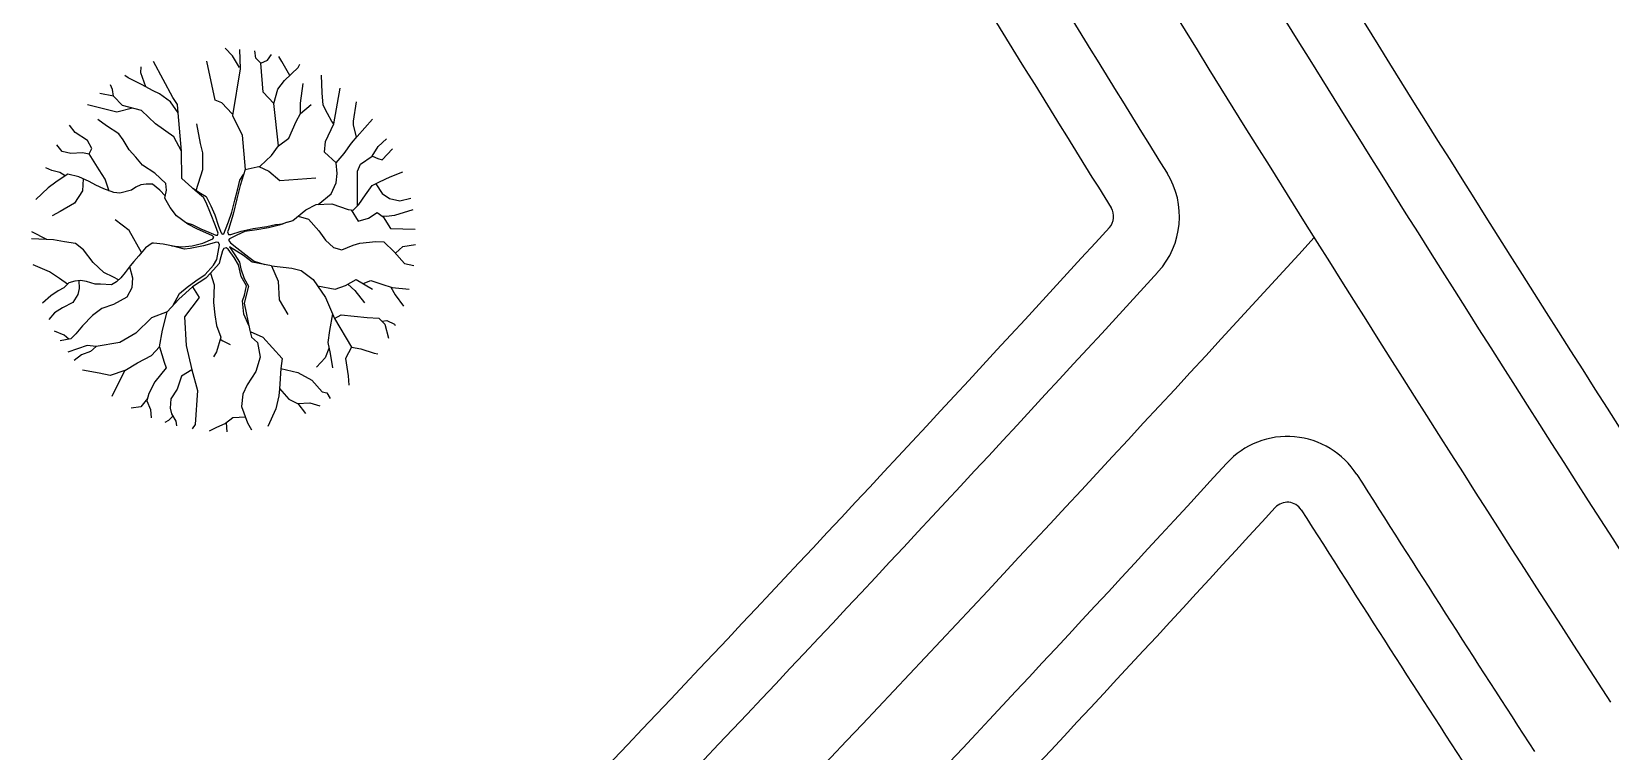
# Model space of a CAD drawing. Extents: x 99089 to 101049, y 99298 to 100905.
# Drawn here: x 99943.7 to 100135.6, y 100290.6 to 100378.2 of the extents above; entities that cross this region are included whole.
import ezdxf

# ---------------------------------------------------------------- set-up
doc = ezdxf.new("R2010")
doc.units = 0
for name, color, linetype in [('Survey Exist Alignments', 7, 'Continuous'), ('Survey Exist Pavement', 7, 'Continuous'), ('Survey Exist Surface', 7, 'Continuous'), ('Survey Exist Trees', 7, 'Continuous')]:
    doc.layers.add(name, color=color, linetype=linetype)

msp = doc.modelspace()

# ---------------------------------------------------------------- linework, layer by layer
at = {"layer": 'Survey Exist Alignments'}
for centre, radius, start, end in [((104194.04, 102921.52), 4833.33, 210.79815, 212.89409), ((96176.99, 103936.29), 5312.81, 315.66775, 317.58945)]:
    msp.add_arc(centre, radius, start, end, dxfattribs=at)
at = {"layer": 'Survey Exist Pavement'}
for centre, radius, start, end in [((104194.04, 102921.52), 4822.33, 210.79815, 212.89409), ((104194.04, 102921.52), 4844.33, 210.79815, 211.90852), ((100073.24, 100355.69), 10, 317.5432, 31.9085), ((96430.98, 103688.15), 4946.74, 315.66775, 317.54325), ((100096.35, 100318.93), 10, 32.4211, 137.4992), ((96603.05, 103520.05), 4728.18, 315.66775, 317.4992), ((104194.04, 102921.52), 4844.33, 212.42106, 212.89409)]:
    msp.add_arc(centre, radius, start, end, dxfattribs=at)
at = {"layer": 'Survey Exist Surface'}
for centre, radius, start, end in [((104194.04, 102921.52), 4814.33, 210.79815, 212.89409), ((104194.04, 102921.52), 4852.33, 210.79815, 211.90852), ((100073.24, 100355.69), 2, 317.5432, 31.9085), ((96430.98, 103688.15), 4938.74, 315.66775, 317.54325), ((96603.05, 103520.05), 4736.18, 315.66775, 317.4992), ((100096.35, 100318.93), 2, 32.4211, 137.4992), ((104194.04, 102921.52), 4852.33, 212.42106, 212.89409)]:
    msp.add_arc(centre, radius, start, end, dxfattribs=at)
at = {"layer": 'Survey Exist Trees'}
for points in [[(99968.98, 100373.81), (99968.15, 100375.23), (99967.26, 100376.16)], [(99968.99, 100376.01), (99969.08, 100373.67), (99968.15, 100367.96), (99969.31, 100365.59), (99969.67, 100361.42), (99971.5, 100361.81), (99972.89, 100363.09), (99973.72, 100364.28), (99973.15, 100369.44), (99971.87, 100370.82), (99971.58, 100374.33), (99970.97, 100374.93), (99970.85, 100375.84)], [(99971.58, 100374.33), (99972.38, 100374.71), (99972.9, 100375.41)], [(99975.13, 100372.85), (99974.12, 100374.55), (99973.79, 100375.16)], [(99957.62, 100371.45), (99957.02, 100373.15), (99957.03, 100373.89)], [(99961.99, 100360.3), (99961.93, 100363.65), (99961.55, 100368.29), (99961.47, 100369.3), (99960.88, 100370.18), (99958.55, 100374.55)], [(99968.09, 100368.18), (99966.86, 100369.51), (99966.02, 100369.84), (99965.01, 100374.59)], [(99973.15, 100369.43), (99973.66, 100371.19), (99974.48, 100372.23), (99976.13, 100373.8), (99976.33, 100374.23)], [(99953.66, 100370.31), (99953.56, 100371.14), (99953.32, 100371.69)], [(99961.55, 100368.29), (99960.6, 100369.63), (99959.26, 100370.6), (99958.51, 100370.98), (99957.09, 100371.73), (99955.45, 100372.55), (99955.04, 100372.83)], [(99976.42, 100368.2), (99976.42, 100369.47), (99976.72, 100371.86)], [(99978.54, 100357.16), (99980.13, 100358.44), (99980.73, 100359.79), (99980.87, 100360.91), (99980.73, 100362.22), (99979.32, 100363.53), (99979.44, 100364.83), (99980.47, 100366.94), (99981.23, 100371.29)], [(99980.47, 100366.94), (99980.22, 100367.23), (99979.7, 100368.2), (99979.18, 100369.24), (99979.03, 100370.74), (99978.95, 100372.89)], [(99961.93, 100363.65), (99961.03, 100365.38), (99958.8, 100366.95), (99957.09, 100368.59), (99954.77, 100369.19), (99953.66, 100370.31), (99952.01, 100370.66)], [(99983.22, 100365.37), (99982.83, 100366.78), (99982.83, 100367.3), (99983.23, 100369.63)], [(99955.98, 100368.88), (99954.1, 100368.37), (99952.61, 100368.74), (99950.51, 100369.28)], [(99961.34, 100355.79), (99961.34, 100355.79), (99960.57, 100356.79), (99959.9, 100357.91), (99960.12, 100358.88), (99960.05, 100359.7), (99958.71, 100360.97), (99957.22, 100361.95), (99956.4, 100362.92), (99955.58, 100363.81), (99954.84, 100365.01), (99954.32, 100365.76), (99952.83, 100366.73), (99951.78, 100367.48)], [(99973.72, 100364.3), (99974.99, 100365.22), (99975.89, 100367.23), (99976.42, 100368.2), (99977.69, 100369.32)], [(99980.73, 100362.23), (99981.7, 100363.34), (99982.6, 100364.61), (99983.28, 100365.43), (99985.17, 100367.52)], [(99953.17, 100358.79), (99952.66, 100360.23), (99951.92, 100361.35), (99950.73, 100363.3), (99951.03, 100363.97), (99950.51, 100364.94), (99949.02, 100365.91), (99948.35, 100366.78)], [(99963.73, 100358.87), (99964.53, 100361.42), (99964.54, 100363.43), (99964.24, 100364.55), (99963.8, 100366.94)], [(99950.74, 100363.28), (99949.91, 100363.45), (99948.49, 100363.37), (99947.45, 100363.6), (99946.8, 100364.41)], [(99983.33, 100357), (99983.34, 100361.22), (99983.69, 100362.07), (99985.13, 100363.04), (99985.86, 100364.21), (99986.87, 100365.13)], [(99985.14, 100363.04), (99985.81, 100362.74), (99986.33, 100362.59), (99987.57, 100363.92)], [(99971.33, 100361.77), (99972.56, 100361.19), (99973.88, 100360.05), (99978.29, 100360.39)], [(99959.96, 100358.2), (99959.3, 100358.88), (99958.41, 100359.63), (99957.66, 100359.63), (99956.99, 100359.56), (99956.39, 100359.26), (99955.87, 100358.89), (99954.45, 100358.51), (99953.7, 100358.59), (99952.51, 100359.04), (99951.54, 100359.49), (99950.72, 100359.94), (99949.45, 100360.53), (99948.11, 100360.83), (99947.44, 100360.39), (99946.69, 100359.86), (99945.72, 100359.19), (99944.25, 100357.77)], [(99947.8, 100360.63), (99947.14, 100361.06), (99946.17, 100361.28), (99945.44, 100361.62)], [(99950, 100360.28), (99949.9, 100358.82), (99948.92, 100357.32), (99947.2, 100356.28), (99946.24, 100355.77)], [(99962.46, 100354.96), (99963.23, 100354.7), (99964.28, 100354.2), (99965.26, 100353.77), (99966.11, 100353.42), (99966.31, 100353.43), (99966.39, 100353.65), (99966.06, 100354.54), (99965.48, 100356.11), (99964.94, 100357.39), (99964.6, 100358), (99963.6, 100358.87), (99961.99, 100360.3)], [(99963.32, 100359.13), (99964.26, 100358.54), (99964.95, 100358.11), (99965.5, 100356.98), (99965.99, 100355.89), (99966.46, 100354.52), (99966.75, 100353.7), (99966.89, 100353.52), (99967.1, 100353.58), (99967.31, 100354.12), (99967.64, 100355.03), (99968.08, 100356.22), (99968.44, 100357.68), (99968.77, 100359.07), (99969.05, 100360.09), (99969.47, 100360.79)], [(99969.67, 100361.42), (99969.07, 100359.46), (99968.68, 100357.83), (99968.22, 100355.99), (99967.64, 100354.12), (99967.55, 100353.84), (99967.67, 100353.51), (99967.93, 100353.48), (99969.21, 100353.92), (99970.64, 100354.21), (99972.3, 100354.46), (99973.38, 100354.7), (99974.31, 100354.8)], [(99974.82, 100354.98), (99975.49, 100355.21), (99977.06, 100356.48), (99978.33, 100357.15), (99980.2, 100357.22), (99982.21, 100356.55), (99982.81, 100356.47), (99983.48, 100357.15), (99984.3, 100358.34), (99985.13, 100359.46), (99986.02, 100359.91), (99987.29, 100360.5), (99988.85, 100361.13)], [(99985.55, 100359.67), (99986.32, 100358.49), (99987.21, 100357.89), (99988.48, 100357.59), (99989.82, 100357.91)], [(99982.56, 100356.51), (99983.4, 100355.13), (99984.67, 100355.5), (99985.72, 100356.17), (99986.46, 100355.65), (99987.35, 100354.23), (99990.34, 100354.13)], [(99986.29, 100355.77), (99986.83, 100355.72), (99987.88, 100355.87), (99990.08, 100356.54)], [(99957.09, 100351.3), (99955.6, 100353.97), (99953.88, 100355.29)], [(99960.71, 100352.14), (99962.04, 100352.01), (99963.23, 100352.13), (99964.55, 100352.46), (99965.75, 100352.96), (99965.87, 100353.18), (99965.72, 100353.34), (99963.79, 100354.2), (99962.72, 100354.77), (99961.34, 100355.79)], [(99974.82, 100354.98), (99973.83, 100354.64), (99972.52, 100354.31), (99971.08, 100354.08), (99969.65, 100353.86), (99968.68, 100353.4), (99967.77, 100352.97), (99967.67, 100352.83), (99967.91, 100352.5), (99968.68, 100351.88), (99970.13, 100350.73), (99970.79, 100350.27), (99972.07, 100349.85)], [(99976.13, 100355.73), (99977.36, 100355.36), (99978.62, 100353.94), (99979.44, 100352.82), (99980.41, 100351.92), (99981.45, 100351.62), (99982.8, 100352.22), (99983.62, 100352.44), (99985.56, 100352.66), (99986.53, 100352.59), (99987.79, 100351.39), (99989.06, 100349.97), (99990.17, 100349.71)], [(99954.29, 100347.97), (99953.68, 100348.29), (99952.49, 100348.88), (99951.22, 100350.08), (99950.03, 100351.65), (99949.06, 100352.4), (99947.72, 100352.62), (99946.38, 100352.85), (99943.72, 100352.98)], [(99945.57, 100352.89), (99943.74, 100353.83)], [(99958.55, 100352.45), (99958.39, 100352.46), (99957.57, 100351.87), (99956.74, 100350.9), (99956.15, 100350.22), (99955.7, 100349.7), (99955.1, 100348.88), (99954.57, 100348.21), (99954.05, 100347.76), (99953.45, 100347.39), (99952.11, 100347.47), (99951.44, 100347.47), (99950.39, 100347.77), (99949.65, 100347.92), (99948.98, 100347.84), (99948.23, 100347.62), (99947.63, 100347.02), (99946.96, 100346.65), (99946.06, 100346.05), (99945.03, 100345.14)], [(99960.88, 100344.83), (99961.7, 100346.33), (99962.65, 100347.1), (99963.7, 100347.86), (99964.81, 100348.64), (99965.84, 100349.75), (99966.22, 100350.47), (99966.55, 100352.25), (99966.45, 100352.53), (99966.18, 100352.58), (99964.61, 100352.14), (99962.99, 100351.79), (99962.31, 100351.72), (99960.92, 100352.1), (99959.71, 100352.34), (99958.55, 100352.45)], [(99987.96, 100351.21), (99988.84, 100352.06), (99990.37, 100352.27)], [(99970.12, 100342.45), (99969.52, 100343.79), (99969.39, 100345.01), (99969.36, 100345.43), (99969.61, 100346.13), (99969.84, 100347.27), (99969.19, 100348.4), (99968.86, 100349.79), (99968.34, 100350.71), (99967.63, 100351.71), (99967.37, 100351.87), (99967.1, 100351.81), (99966.92, 100351.5), (99966.62, 100350.32), (99966.53, 100349.96), (99965.48, 100348.78), (99964.91, 100348.17), (99963.27, 100347.12), (99961.61, 100345.64), (99960.22, 100344.09)], [(99972.87, 100349.69), (99970.55, 100350.15), (99969.49, 100350.94), (99967.78, 100352), (99968.41, 100351.02), (99968.98, 100350.15), (99969.16, 100349.33), (99969.56, 100348.13), (99970.1, 100347.23), (99969.57, 100345.16), (99970.25, 100341.82)], [(99948.08, 100347.47), (99947.11, 100348.14), (99945.92, 100348.96), (99943.92, 100349.79)], [(99955.63, 100349.6), (99955.99, 100348.21), (99955.91, 100347.01), (99955.31, 100345.89), (99953.67, 100345), (99952.25, 100344.48), (99951.13, 100343.66), (99949.93, 100342.39), (99949.11, 100341.42), (99948.51, 100340.82), (99947.2, 100340.57)], [(99965.48, 100348.78), (99965.92, 100347.38), (99965.84, 100345.21), (99965.98, 100343.72), (99966.2, 100342.45), (99966.72, 100341.03), (99966.2, 100339.24), (99965.82, 100338.64)], [(99972.87, 100349.69), (99975.36, 100349.39), (99976.47, 100349.14), (99977.94, 100348.04), (99978.47, 100347.26), (99979.43, 100345.85), (99980.55, 100343.29), (99982.6, 100339.79), (99981.87, 100338.41), (99982.22, 100336.29), (99982.29, 100335.17)], [(99972.87, 100349.69), (99973.71, 100347.84), (99973.82, 100345.55), (99974.86, 100343.77)], [(99949.47, 100347.9), (99949.5, 100346.94), (99949.34, 100346.2), (99948.74, 100345.23), (99947.47, 100344.56), (99946.5, 100343.96), (99945.81, 100343.17)], [(99963.27, 100347.12), (99964.08, 100345.83), (99962.32, 100343.5), (99962.53, 100339.99), (99963.21, 100337.03), (99963.87, 100334.54), (99963.6, 100330.39), (99963.25, 100329.88)], [(99978.47, 100347.26), (99980.62, 100346.84), (99981.89, 100347.29), (99983.16, 100348.04), (99985.17, 100346.84)], [(99982.14, 100347.44), (99983.01, 100346.69), (99984.2, 100345.2)], [(99984.02, 100347.53), (99984.95, 100347.89), (99986.29, 100347.44), (99987.56, 100347.06), (99989.6, 100346.85)], [(99987.39, 100347.11), (99987.93, 100346.17), (99988.94, 100344.78)], [(99953.53, 100333.82), (99955.05, 100336.95), (99956.6, 100337.9), (99958.3, 100338.77), (99959.27, 100339.84), (99959.63, 100341.85), (99960.22, 100344.09), (99958.31, 100343.37), (99956.39, 100341.48), (99954.43, 100340.37), (99951.57, 100339.87), (99950.48, 100340), (99948.13, 100339.19)], [(99980.31, 100343.83), (99979.93, 100341.84), (99979.71, 100340.35), (99980, 100339.01), (99980.3, 100337.29)], [(99980.55, 100343.29), (99981.36, 100343.71), (99982.92, 100343.56), (99984.49, 100343.41), (99985.91, 100343.33), (99986.65, 100342.58), (99987.11, 100340.91)], [(99986.28, 100342.96), (99986.88, 100343.03), (99987.85, 100342.58), (99987.93, 100342.43)], [(99948.25, 100340.77), (99947.67, 100341.27), (99946.51, 100341.76)], [(99966.64, 100340.75), (99966.95, 100340.58), (99967.84, 100340.14)], [(99970.25, 100341.82), (99970.45, 100341.03), (99971.2, 100340.36), (99971.49, 100338.56), (99970.97, 100336.85), (99969.92, 100335.21), (99969.39, 100334.09), (99969.24, 100332.59), (99969.98, 100330.58), (99970.46, 100329.75)], [(99970.28, 100341.69), (99971.81, 100341.02), (99974.18, 100338.41), (99974.03, 100337.22), (99973.86, 100334.71), (99973.78, 100333.87), (99973.4, 100332.28), (99972.43, 100330.13)], [(99951.56, 100339.87), (99950.9, 100339.25), (99949.77, 100338.88), (99948.9, 100338.18)], [(99959.27, 100339.84), (99959.85, 100337.98), (99960.07, 100337.3), (99958.72, 100335.59), (99957.97, 100334.17), (99957.75, 100333.27), (99958.19, 100332.23), (99958.27, 100331.22)], [(99979.86, 100339.64), (99979.4, 100338.48), (99978.36, 100337.36)], [(99982.59, 100339.78), (99983.74, 100339.6), (99985.38, 100339.08), (99985.82, 100338.97)], [(99955.05, 100336.95), (99953.28, 100336.34), (99951.93, 100336.64), (99949.91, 100337)], [(99963.21, 100337.03), (99961.93, 100336.26), (99961.41, 100334.69), (99960.66, 100333.5), (99960.58, 100332.38), (99960.73, 100331.7), (99961.25, 100330.81), (99961.34, 100330.21)], [(99974.03, 100337.22), (99976.1, 100336.72), (99977.78, 100335.77), (99979.02, 100334.38), (99979.62, 100334.23), (99980.02, 100333.54)], [(99957.82, 100333.56), (99957, 100332.53), (99955.83, 100332.37)], [(99973.86, 100334.77), (99974.99, 100333.48), (99976.03, 100332.96), (99977.53, 100333.03), (99978.75, 100332.65)], [(99976.09, 100332.96), (99977.01, 100331.74)], [(99960.89, 100331.42), (99960.35, 100330.88), (99959.91, 100330.62)], [(99969.72, 100331.29), (99968.19, 100331.18), (99967.29, 100330.5), (99966.1, 100329.98), (99965.3, 100329.57)], [(99967.39, 100330.58), (99967.45, 100329.5)]]:
    msp.add_lwpolyline(points, dxfattribs=at)

doc.saveas('drawing.dxf')
